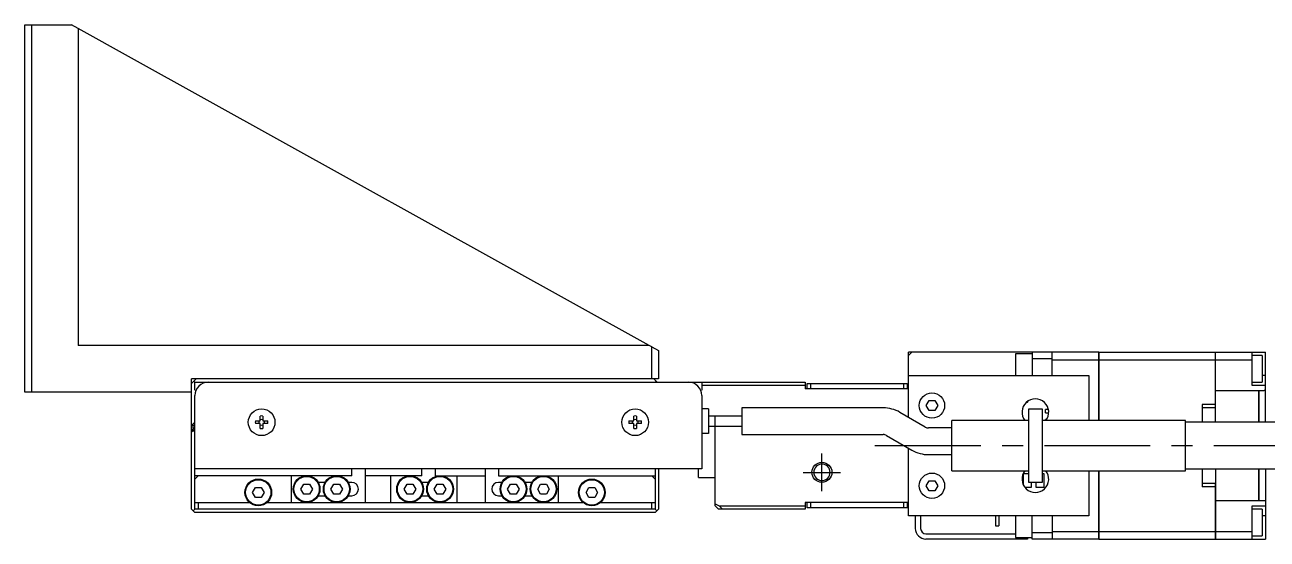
# Model space of a CAD drawing. Extents: x 0 to 797, y -8 to 680.
# Drawn here: x 0 to 186.2, y 301.6 to 378.6 of the extents above; entities that cross this region are included whole.
import ezdxf

# ---------------------------------------------------------------- set-up
doc = ezdxf.new("R2010")
doc.units = 0
doc.header["$LTSCALE"] = 0.5
doc.linetypes.add('CENTER', pattern=[50.8, 31.75, -6.35, 6.35, -6.35])
for name, color, linetype in [('MSM_CENTER', 1, 'CENTER'), ('MSM_CONTINUOUS', 7, 'CONTINUOUS'), ('MSM_NARROW', 5, 'CONTINUOUS')]:
    doc.layers.add(name, color=color, linetype=linetype)

msp = doc.modelspace()

# ---------------------------------------------------------------- linework, layer by layer
at = {"layer": 'MSM_CENTER'}
for p, q in [((127.45, 315.585748), (268.55, 315.585748)), ((119.5, 308.785747), (119.5, 314.385747)), ((116.7, 311.585747), (122.3, 311.585747))]:
    msp.add_line(p, q, dxfattribs=at)
at = {"layer": 'MSM_CONTINUOUS'}
for p, q in [((0, 323.585747), (0, 378.585747)), ((0, 378.585747), (7, 378.585747)), ((1, 378.585747), (1, 323.585747)), ((8, 378.031438), (7, 378.585747)), ((8, 378.031438), (8, 330.585747)), ((16, 373.596965), (8, 378.031438)), ((93.594292, 330.585747), (16, 373.596965)), ((93.594292, 330.585747), (8, 330.585747)), ((94, 330.360859), (93.594292, 330.585747)), ((94, 325.585747), (94, 330.360859)), ((94, 330.360859), (95, 329.80655)), ((95, 329.80655), (95, 325.585747)), ((132.5, 319.812535), (132.5, 329.585748)), ((132.5, 329.085748), (133, 329.585748)), ((160.99, 329.585748), (132.5, 329.585748)), ((148.5, 329.335748), (148.5, 326.085748)), ((151, 329.335748), (148.5, 329.335748)), ((151, 329.585748), (151, 326.085748)), ((154, 328.585748), (151, 328.585748)), ((154, 326.085748), (154, 329.585748)), ((154, 328.43098), (160.99, 328.43098)), ((160.99, 319.335748), (160.99, 329.585748)), ((161, 329.575748), (160.99, 329.575748)), ((161, 328.427087), (160.99, 328.427087)), ((161, 329.585748), (178.49, 329.585748)), ((161, 329.585748), (161, 319.335748)), ((161, 328.43098), (178.49, 328.43098)), ((178.49, 321.238748), (178.49, 329.585748)), ((178.5, 329.575748), (178.49, 329.575748)), ((178.5, 328.427087), (178.49, 328.427087)), ((178.5, 319.085748), (178.5, 329.585748)), ((178.5, 329.585748), (186, 329.585748)), ((178.5, 328.43098), (184, 328.43098)), ((184, 324.585748), (184, 329.585748)), ((185.5, 329.085748), (184, 329.085748)), ((185.5, 329.085748), (185.5, 325.085748)), ((186, 319.085748), (186, 329.585748)), ((132.5, 326.085748), (159.5, 326.085748)), ((159.5, 326.085748), (159.5, 319.335748)), ((186, 326.085748), (185.5, 326.085748)), ((95, 325.585747), (25, 325.585747)), ((25, 306.085747), (25, 325.585747)), ((25.35, 325.235747), (25, 324.885747)), ((25.7, 325.585747), (25.35, 325.235747)), ((25.5, 325.085747), (25.35, 325.235747)), ((25.5, 325.085747), (117, 325.085747)), ((25.5, 323.885747), (25.5, 325.085747)), ((94.65, 325.235747), (94.3, 325.585747)), ((94.65, 325.235747), (94.5, 325.085747)), ((94.8, 325.085747), (94.65, 325.235747)), ((101.5, 325.085747), (101.5, 323.885747)), ((117, 324.585747), (101.5, 324.585747)), ((117, 325.085747), (117, 324.085747)), ((132.5, 324.085747), (117, 324.085747)), ((117.3, 324.085747), (117.3, 324.885747)), ((117.3, 324.885747), (132.3, 324.885747)), ((117.8, 324.885747), (117.8, 324.085747)), ((131.8, 324.085747), (131.8, 324.885747)), ((132.3, 324.885747), (132.3, 324.085747)), ((184, 325.085748), (185.5, 325.085748)), ((186, 324.585748), (184, 324.585748)), ((25, 323.585747), (0, 323.585747)), ((25.5, 306.085747), (25.5, 323.085747)), ((101.5, 323.085747), (101.5, 312.085747)), ((135.133975, 321.585748), (135.566988, 322.335748)), ((135.566988, 322.335748), (136.433013, 322.335748)), ((136.433013, 322.335748), (136.866026, 321.585748)), ((178.5, 323.835748), (184.99, 323.835748)), ((184.99, 319.085748), (184.99, 323.835748)), ((185, 323.825748), (184.99, 323.825748)), ((185, 323.835748), (185, 319.085748)), ((185, 323.835748), (185.8, 323.835748)), ((185.8, 323.81477), (185.8, 323.835748)), ((186, 323.81477), (185.8, 323.81477)), ((102.5, 321.085747), (101.5, 321.085747)), ((102.5, 321.085747), (102.5, 317.385747)), ((107.5, 321.235747), (107.5, 317.235747)), ((128.695179, 321.235747), (107.5, 321.235747)), ((134.999027, 318.369721), (131.195179, 320.565874)), ((135.566988, 320.835748), (135.133975, 321.585748)), ((136.433013, 320.835748), (135.566988, 320.835748)), ((136.866026, 321.585748), (136.433013, 320.835748)), ((150.5, 310.085748), (150.5, 321.085748)), ((150.5, 321.085748), (152.5, 321.085748)), ((152.5, 321.085748), (152.5, 310.085748)), ((153, 320.51075), (153, 321.01075)), ((153.454322, 321.01075), (153, 321.01075)), ((153, 320.51075), (153.498594, 320.51075)), ((176.5, 321.738748), (176.5, 319.085748)), ((178.49, 321.738748), (176.5, 321.738748)), ((178.5, 321.238748), (176.5, 321.238748)), ((25, 318.585747), (25.5, 319.085747)), ((25.5, 318.585747), (25, 318.585747)), ((34.571291, 319.285747), (35.3, 319.285747)), ((35.3, 318.885747), (34.571291, 318.885747)), ((35.3, 319.285747), (35.3, 320.014456)), ((35.3, 318.157038), (35.3, 318.885747)), ((35.7, 320.014456), (35.7, 319.285747)), ((35.7, 319.285747), (36.428709, 319.285747)), ((35.7, 318.885747), (35.7, 318.157038)), ((36.428709, 318.885747), (35.7, 318.885747)), ((90.571291, 319.285747), (91.3, 319.285747)), ((91.3, 318.885747), (90.571291, 318.885747)), ((91.3, 319.285747), (91.3, 320.014456)), ((91.3, 318.157038), (91.3, 318.885747)), ((91.7, 320.014456), (91.7, 319.285747)), ((91.7, 319.285747), (92.428709, 319.285747)), ((92.428709, 318.885747), (91.7, 318.885747)), ((91.7, 318.885747), (91.7, 318.157038)), ((107.5, 319.985747), (102.5, 319.985747)), ((103.5, 306.585747), (103.5, 319.985747)), ((139, 311.835748), (139, 319.335748)), ((150.5, 319.335748), (139, 319.335748)), ((174, 319.335748), (152.5, 319.335748)), ((153, 319.335748), (153, 319.51075)), ((153.186529, 319.51075), (153, 319.51075)), ((174, 311.835748), (174, 319.335748)), ((222, 319.085748), (174, 319.085748)), ((25, 318.385747), (25.5, 318.385747)), ((25.5, 318.085747), (25, 317.585747)), ((25.1, 317.685747), (25.1, 317.885747)), ((25.5, 317.585747), (25.25, 317.835747)), ((25.5, 318.185747), (25.4, 318.185747)), ((102.5, 317.385747), (101.5, 317.385747)), ((102.5, 318.485747), (107.5, 318.485747)), ((107.5, 317.235747), (128.695179, 317.235747)), ((129.195179, 317.101772), (132.999027, 314.90562)), ((139, 318.235747), (135.499027, 318.235747)), ((132.5, 305.085748), (132.5, 315.193733)), ((135.499027, 314.235747), (139, 314.235747)), ((101.5, 312.085747), (25.5, 312.085747)), ((25.5, 310.585747), (26, 311.085747)), ((49, 311.085747), (25.5, 311.085747)), ((40, 307.085747), (40, 311.085747)), ((49, 311.085747), (49, 312.085747)), ((51, 312.085747), (51, 307.085747)), ((59.5, 311.085747), (51, 311.085747)), ((54.8, 311.085747), (54.8, 307.085747)), ((59.5, 311.085747), (59.5, 312.085747)), ((61.5, 312.085747), (61.5, 311.085747)), ((61.5, 311.085747), (69, 311.085747)), ((64.8, 307.085747), (64.8, 311.085747)), ((69, 312.085747), (69, 307.085747)), ((71, 312.085747), (71, 311.085747)), ((71, 311.085747), (94.5, 311.085747)), ((80, 307.085747), (80, 311.085747)), ((94, 311.085747), (94.5, 310.585747)), ((94.5, 312.085747), (94.5, 306.085747)), ((95, 312.085747), (95, 306.085747)), ((101, 310.835747), (101, 312.085747)), ((139, 311.835748), (150.5, 311.835748)), ((149.6675, 311.36325), (149.6675, 309.784534)), ((150.5, 311.36325), (149.6675, 311.36325)), ((152.5, 311.835748), (174, 311.835748)), ((152.8225, 311.36325), (152.5, 311.36325)), ((152.8225, 309.36325), (152.8225, 311.36325)), ((159.5, 311.835748), (159.5, 305.085748)), ((160.99, 301.585748), (160.99, 311.835748)), ((161, 311.835748), (161, 301.585748)), ((174, 312.085748), (222, 312.085748)), ((176.5, 312.085748), (176.5, 309.432748)), ((178.5, 312.085748), (178.5, 301.585748)), ((184.99, 307.335748), (184.99, 312.085748)), ((185, 312.085748), (185, 307.335748)), ((186, 312.085748), (186, 301.585748)), ((34.133975, 308.585747), (34.566988, 309.335747)), ((34.566988, 309.335747), (35.433013, 309.335747)), ((35.433013, 309.335747), (35.866026, 308.585747)), ((41.383975, 309.085747), (41.816988, 309.835747)), ((41.816988, 309.835747), (42.683013, 309.835747)), ((42.683013, 309.835747), (43.116026, 309.085747)), ((45.017949, 310.085747), (43.982051, 310.085747)), ((45.883975, 309.085747), (46.316988, 309.835747)), ((46.316988, 309.835747), (47.183013, 309.835747)), ((47.183013, 309.835747), (47.616026, 309.085747)), ((49, 310.085747), (48.482051, 310.085747)), ((56.883975, 309.085747), (57.316988, 309.835747)), ((57.316988, 309.835747), (58.183013, 309.835747)), ((58.183013, 309.835747), (58.616026, 309.085747)), ((60.517949, 310.085747), (59.482051, 310.085747)), ((61.383975, 309.085747), (61.816988, 309.835747)), ((61.816988, 309.835747), (62.683013, 309.835747)), ((62.683013, 309.835747), (63.116026, 309.085747)), ((71.517949, 310.085747), (71, 310.085747)), ((72.383975, 309.085747), (72.816988, 309.835747)), ((72.816988, 309.835747), (73.683013, 309.835747)), ((73.683013, 309.835747), (74.116026, 309.085747)), ((76.017949, 310.085747), (74.982051, 310.085747)), ((76.883975, 309.085747), (77.316988, 309.835747)), ((77.316988, 309.835747), (78.183013, 309.835747)), ((78.183013, 309.835747), (78.616026, 309.085747)), ((84.133975, 308.585747), (84.566988, 309.335747)), ((84.566988, 309.335747), (85.433013, 309.335747)), ((85.433013, 309.335747), (85.866026, 308.585747)), ((101, 310.835747), (103.5, 310.835747)), ((135.133975, 309.585748), (135.566988, 310.335748)), ((135.566988, 308.835748), (135.133975, 309.585748)), ((135.566988, 310.335748), (136.433013, 310.335748)), ((136.433013, 310.335748), (136.866026, 309.585748)), ((136.866026, 309.585748), (136.433013, 308.835748)), ((149.917124, 309.36325), (150.9175, 309.36325)), ((152.5, 310.085748), (150.5, 310.085748)), ((150.9175, 309.36325), (150.9175, 310.085748)), ((151.5725, 310.085748), (151.5725, 309.36325)), ((151.5725, 309.36325), (152.8225, 309.36325)), ((178.5, 309.932748), (176.5, 309.932748)), ((178.49, 309.432748), (176.5, 309.432748)), ((178.49, 301.585748), (178.49, 309.932748)), ((34.566988, 307.835747), (34.133975, 308.585747)), ((35.433013, 307.835747), (34.566988, 307.835747)), ((35.866026, 308.585747), (35.433013, 307.835747)), ((41.816988, 308.335747), (41.383975, 309.085747)), ((42.683013, 308.335747), (41.816988, 308.335747)), ((43.116026, 309.085747), (42.683013, 308.335747)), ((43.982051, 308.085747), (45.017949, 308.085747)), ((46.316988, 308.335747), (45.883975, 309.085747)), ((47.183013, 308.335747), (46.316988, 308.335747)), ((47.616026, 309.085747), (47.183013, 308.335747)), ((48.482051, 308.085747), (49, 308.085747)), ((57.316988, 308.335747), (56.883975, 309.085747)), ((58.183013, 308.335747), (57.316988, 308.335747)), ((58.616026, 309.085747), (58.183013, 308.335747)), ((59.482051, 308.085747), (60.517949, 308.085747)), ((61.816988, 308.335747), (61.383975, 309.085747)), ((62.683013, 308.335747), (61.816988, 308.335747)), ((63.116026, 309.085747), (62.683013, 308.335747)), ((71, 308.085747), (71.517949, 308.085747)), ((72.816988, 308.335747), (72.383975, 309.085747)), ((73.683013, 308.335747), (72.816988, 308.335747)), ((74.116026, 309.085747), (73.683013, 308.335747)), ((74.982051, 308.085747), (76.017949, 308.085747)), ((77.316988, 308.335747), (76.883975, 309.085747)), ((78.183013, 308.335747), (77.316988, 308.335747)), ((78.616026, 309.085747), (78.183013, 308.335747)), ((84.566988, 307.835747), (84.133975, 308.585747)), ((85.433013, 307.835747), (84.566988, 307.835747)), ((85.866026, 308.585747), (85.433013, 307.835747)), ((136.433013, 308.835748), (135.566988, 308.835748)), ((184.99, 307.335748), (178.5, 307.335748)), ((185, 307.345748), (184.99, 307.345748)), ((185.8, 307.335748), (185, 307.335748)), ((185.8, 307.356726), (186, 307.356726)), ((185.8, 307.335748), (185.8, 307.356726)), ((25, 306.085747), (25.5, 305.585747)), ((25.25, 305.835747), (25.5, 306.085747)), ((25.5, 307.085747), (33.677125, 307.085747)), ((94.5, 306.085747), (25.5, 306.085747)), ((94.5, 305.585747), (25.5, 305.585747)), ((26, 307.085747), (26, 306.085747)), ((36.322876, 307.085747), (83.677125, 307.085747)), ((86.322876, 307.085747), (94.5, 307.085747)), ((94, 306.085747), (94, 307.085747)), ((94.5, 306.085747), (94.75, 305.835747)), ((94.5, 305.585747), (95, 306.085747)), ((103.5, 306.891933), (104.112373, 306.585747)), ((104, 306.085747), (103.5, 306.585747)), ((117, 306.085747), (104, 306.085747)), ((104.112373, 306.585747), (117, 306.585747)), ((104.112373, 306.585747), (104.612373, 306.085747)), ((132.5, 307.085747), (117, 307.085747)), ((117, 307.085747), (117, 306.085747)), ((117.3, 306.285747), (117.3, 307.085747)), ((132.5, 306.285747), (117.3, 306.285747)), ((117.8, 307.085747), (117.8, 306.285747)), ((131.8, 306.285747), (131.8, 307.085747)), ((132.3, 307.085747), (132.3, 306.285747)), ((184, 306.585748), (186, 306.585748)), ((184, 301.585748), (184, 306.585748)), ((185.5, 306.085748), (184, 306.085748)), ((185.5, 306.085748), (185.5, 302.085748)), ((159.5, 305.085748), (132.5, 305.085748)), ((133.5, 305.085748), (133.5, 303.185747)), ((134.3, 305.085748), (134.3, 303.185747)), ((145.5, 305.085748), (145.5, 303.585748)), ((146, 305.085748), (146, 303.585748)), ((148.5, 305.085748), (148.5, 301.835748)), ((151, 301.585748), (151, 305.085748)), ((154, 305.085748), (154, 301.585748)), ((186, 305.085748), (185.5, 305.085748)), ((135.1, 302.385747), (148.5, 302.385747)), ((145.5, 303.585748), (146, 303.585748)), ((148.5, 301.835748), (151, 301.835748)), ((149.8, 301.585747), (149.8, 301.835748)), ((150.3, 301.835748), (150.3, 301.585747)), ((151, 302.585748), (154, 302.585748)), ((154, 302.740515), (160.99, 302.740515)), ((161, 302.744408), (160.99, 302.744408)), ((161, 302.740515), (178.49, 302.740515)), ((178.5, 302.744408), (178.49, 302.744408)), ((178.5, 302.740515), (184, 302.740515)), ((184, 302.085748), (185.5, 302.085748)), ((150.3, 301.585747), (135.1, 301.585747)), ((160.99, 301.585748), (151, 301.585748)), ((161, 301.595748), (160.99, 301.595748)), ((161, 301.585748), (178.49, 301.585748)), ((178.5, 301.595748), (178.49, 301.595748)), ((178.5, 301.585748), (186, 301.585748))]:
    msp.add_line(p, q, dxfattribs=at)
for centre, radius in [((136, 321.585748), 1.9), ((35.5, 319.085747), 2), ((91.5, 319.085747), 2), ((42.25, 309.085747), 2), ((46.75, 309.085747), 2), ((57.75, 309.085747), 2), ((62.25, 309.085747), 2), ((73.25, 309.085747), 2), ((77.75, 309.085747), 2), ((136, 309.585748), 1.9), ((35, 308.585747), 2), ((35, 308.585747), 1.9), ((42.25, 309.085747), 1.9), ((46.75, 309.085747), 1.9), ((57.75, 309.085747), 1.9), ((62.25, 309.085747), 1.9), ((73.25, 309.085747), 1.9), ((77.75, 309.085747), 1.9), ((85, 308.585747), 2), ((85, 308.585747), 1.9)]:
    msp.add_circle(centre, radius, dxfattribs=at)
at = {"layer": 'MSM_CONTINUOUS', "extrusion": (0, 0, -1)}
msp.add_circle((-119.5, 311.585747), 1.2295, dxfattribs=at)
at = {"layer": 'MSM_CONTINUOUS'}
for centre, radius, start, end in [((27.5, 323.085747), 2, 90, 180), ((99.5, 323.085747), 2, 0, 90), ((151.5, 320.585748), 2, 321.317813, 218.68215917), ((150.2, 322.25325), 0.2, 255.074369, 0.806249), ((128.695179, 316.235747), 5, 60, 90), ((35.5, 319.085747), 0.95, 167.846803, 192.153197), ((35.5, 319.085747), 0.435085, 152.633517, 207.366483), ((35.5, 319.085747), 0.95, 77.846803, 102.153197), ((35.5, 319.085747), 0.435085, 62.633517, 117.366483), ((35.5, 319.085747), 0.435085, 242.633517, 297.366483), ((35.5, 319.085747), 0.435085, 332.633517, 27.366483), ((35.5, 319.085747), 0.95, 347.846803, 12.153197), ((91.5, 319.085747), 0.95, 167.846803, 192.153197), ((91.5, 319.085747), 0.435085, 152.633517, 207.366483), ((91.5, 319.085747), 0.95, 77.846803, 102.153197), ((91.5, 319.085747), 0.435085, 62.633517, 117.366483), ((91.5, 319.085747), 0.435085, 242.633517, 297.366483), ((91.5, 319.085747), 0.435085, 332.633517, 27.366483), ((91.5, 319.085747), 0.95, 347.846803, 12.153197), ((25.4, 317.885747), 0.3, 90, 180), ((35.5, 319.085747), 0.95, 257.846803, 282.153197), ((91.5, 319.085747), 0.95, 257.846803, 282.153197), ((128.695179, 316.235747), 1, 60, 90), ((135.499027, 319.235747), 1, 240, 270), ((135.499027, 319.235747), 5, 240, 270), ((151.5, 310.585748), 2, 141.317813, 38.68219661), ((49, 309.085747), 1, 270, 90), ((71, 309.085747), 1, 90, 270), ((135.1, 303.185747), 1.6, 180, 270), ((135.1, 303.185747), 0.8, 180, 270)]:
    msp.add_arc(centre, radius, start, end, dxfattribs=at)
at = {"layer": 'MSM_NARROW'}
msp.add_circle((119.5, 311.585747), 1.5, dxfattribs=at)

doc.saveas('drawing.dxf')
